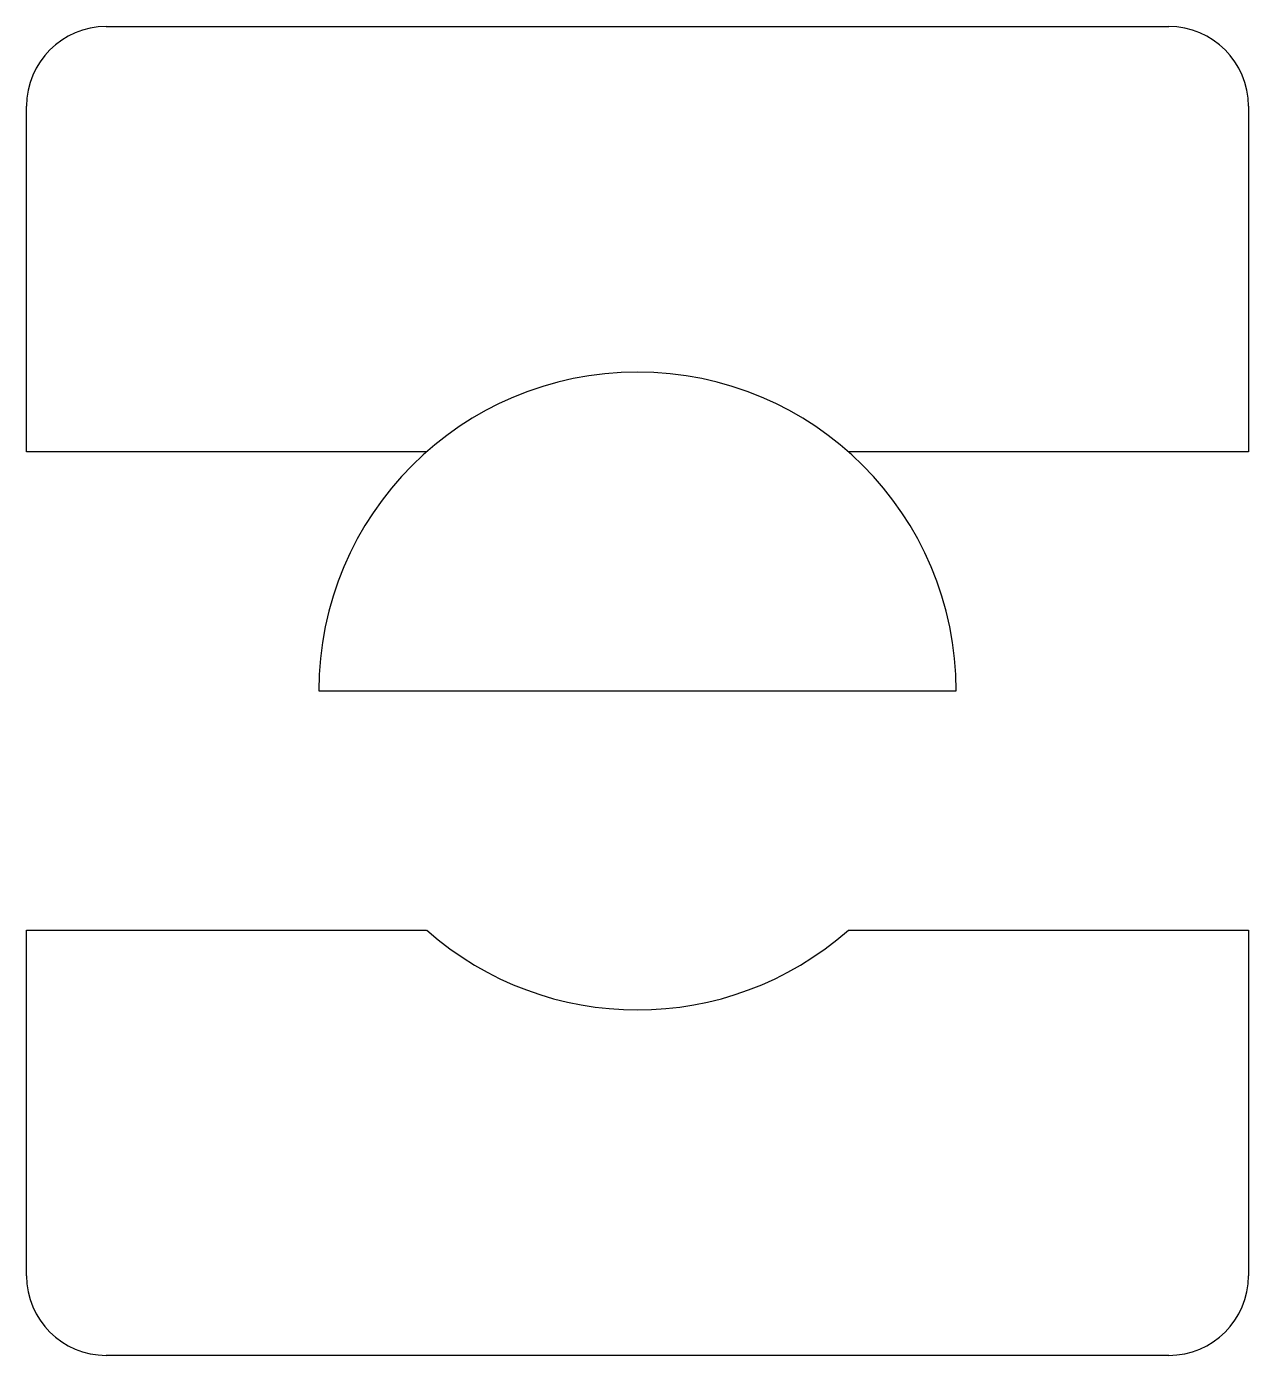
# Model space of a CAD drawing. Header units: millimetres. Extents: x 189.7 to 212.7, y 499.2 to 524.2.
import ezdxf

# ---------------------------------------------------------------- set-up
doc = ezdxf.new("R2010")
doc.units = ezdxf.units.MM

msp = doc.modelspace()

# ---------------------------------------------------------------- linework, layer by layer
for p, q in [((191.229, 524.25), (211.229, 524.25)), ((189.729, 516.25), (189.729, 522.75)), ((212.729, 522.75), (212.729, 516.25)), ((197.26, 516.25), (189.729, 516.25)), ((212.729, 516.25), (205.198, 516.25)), ((195.229, 511.75), (207.229, 511.75)), ((189.729, 500.75), (189.729, 507.25)), ((189.729, 507.25), (197.26, 507.25)), ((205.198, 507.25), (212.729, 507.25)), ((212.729, 507.25), (212.729, 500.75)), ((211.229, 499.25), (191.229, 499.25))]:
    msp.add_line(p, q)
for centre, radius, start, end in [((191.229, 522.75), 1.5, 90, 180), ((211.229, 522.75), 1.5, 0, 90), ((201.229, 511.75), 6, 0, 180), ((201.229, 511.75), 6, 228.5904, 311.4096), ((191.229, 500.75), 1.5, 180, 270), ((211.229, 500.75), 1.5, 270, 360)]:
    msp.add_arc(centre, radius, start, end)

doc.saveas('drawing.dxf')
